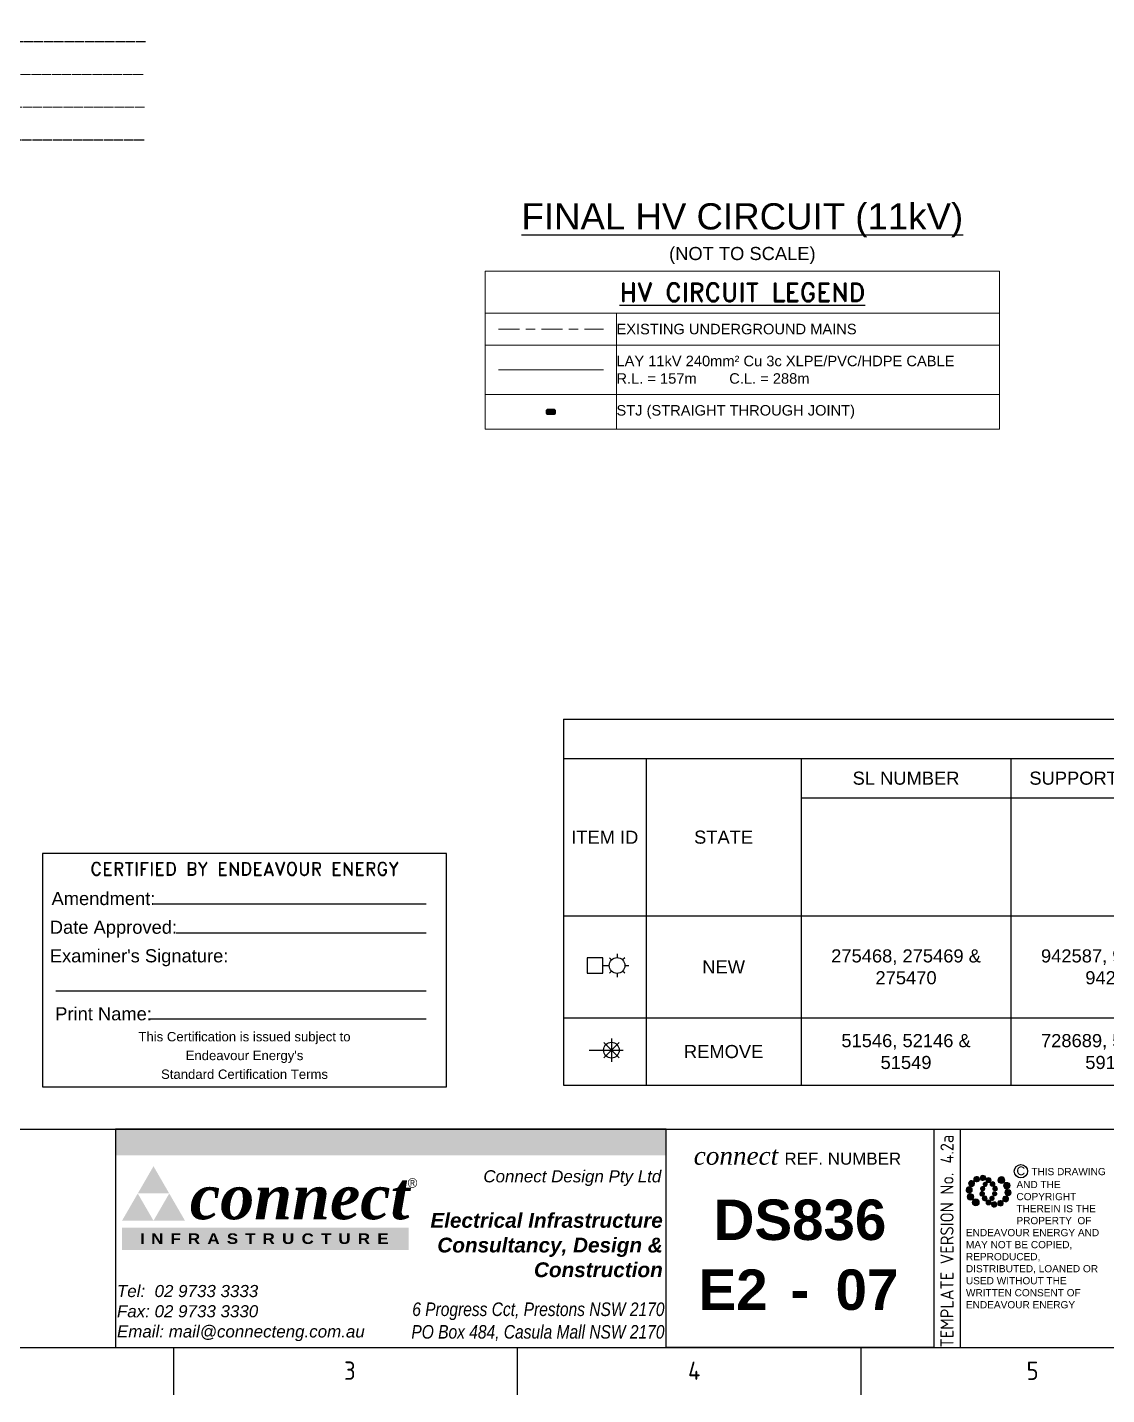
# Paper-space layout 'SHEET (2)' of a CAD drawing. Header units: metres, sheet in millimetres. Extents: x -21 to 813, y -3 to 583.
# Drawn here: x 106.2 to 311.9, y -3 to 257.8 of the extents above; entities that cross this region are included whole.
import ezdxf
from ezdxf import colors
from ezdxf.entities.mleader import LeaderData, LeaderLine
from ezdxf.enums import TextEntityAlignment as Align
from ezdxf.math import Vec2, Vec3

# ---------------------------------------------------------------- set-up
doc = ezdxf.new("R2010")
doc.units = ezdxf.units.M
doc.linetypes.add('Cable Exist UG', pattern=[8.2, 4, -1.2, 1.8, -1.2])
doc.layers.get('0').update_dxf_attribs({"color": 6})
for name, color, linetype in [('Equip_SP_SL_EXT', 7, 'Continuous'), ('Equip_SP_SL_NEW', 2, 'Continuous'), ('Notes', 7, 'Continuous'), ('SupportsUG_SP_EXT', 7, 'Continuous')]:
    doc.layers.add(name, color=color, linetype=linetype)
doc.styles.add('ABlkR8pt', font='', dxfattribs={"height": 2.0202})
doc.styles.add('ANI10pt', font='ARIALNI.TTF', dxfattribs={"height": 2.5863})
doc.styles.add('AR07pt', font='arial.ttf', dxfattribs={"height": 1.7978})
doc.styles.add('AR09pt', font='arial.ttf', dxfattribs={"height": 2.3115})
doc.styles.add('ARB30pt', font='arialbd.ttf', dxfattribs={"height": 7.705})
doc.styles.add('ARBI11pt', font='arialbi.ttf', dxfattribs={"height": 2.8252})
doc.styles.add('ARI09pt', font='ariali.ttf', dxfattribs={"height": 2.3115})
doc.styles.add('ARIAL', font='arial.ttf', dxfattribs={"height": 2})
doc.styles.add('Elec', font='romand__.ttf')
doc.styles.add('iecARIAL', font='arial.ttf', dxfattribs={"height": 2})
doc.styles.add('iecISOCP', font='isocp.shx')
doc.styles.add('POLE_LABEL', font='arial.ttf')
doc.styles.add('SL_LABEL', font='arial.ttf')
doc.styles.get("Standard").update_dxf_attribs({"font": 'arial.ttf'})
doc.styles.add('TNRBI36pt', font='timesbi.ttf', dxfattribs={"height": 8.601})
doc.styles.add('TNRI14pt', font='timesi.ttf', dxfattribs={"height": 3.4292})
doc.styles.get('ABlkR8pt').set_extended_font_data('Arial Black')
doc.linetypes.add('Cable 1', pattern='A,7,-3,["//",Standard,S=1.5,R=0,X=-2.1,Y=-0.7],-0.001', length=10.001)
doc.linetypes.add('Cable Rem', pattern='A,6.5,-0.001,["X",Standard,S=2.5,R=0,X=0,Y=-1.27],-0.001', length=6.502)

# ---------------------------------------------------------------- blocks, each defined once
blk = doc.blocks.new('EE_LOGO_SMALL')
at = {"layer": 'Notes'}
h = blk.add_hatch(color=256, dxfattribs=at)
edge = h.paths.add_edge_path()
edge.add_spline(control_points=[(-4.19, 5.89), (-4.56, 6.46), (-5.32, 6.62), (-5.88, 6.26), (-6.45, 5.89), (-6.61, 5.13), (-6.25, 4.56), (-5.88, 4), (-5.13, 3.83), (-4.56, 4.2), (-3.99, 4.56), (-3.82, 5.32), (-4.19, 5.89)], knot_values=[0, 0, 0, 0, 1, 1, 1, 2, 2, 2, 3, 3, 3, 4, 4, 4, 4], degree=3, periodic=0)
h = blk.add_hatch(color=256, dxfattribs=at)
edge = h.paths.add_edge_path()
edge.add_spline(control_points=[(-1.35, 5.88), (-1.41, 6.52), (-1.98, 6.98), (-2.62, 6.92), (-3.26, 6.85), (-3.72, 6.28), (-3.66, 5.65), (-3.6, 5.01), (-3.03, 4.54), (-2.39, 4.61), (-1.75, 4.67), (-1.28, 5.24), (-1.35, 5.88)], knot_values=[0, 0, 0, 0, 1, 1, 1, 2, 2, 2, 3, 3, 3, 4, 4, 4, 4], degree=3, periodic=0)
h = blk.add_hatch(color=256, dxfattribs=at)
edge = h.paths.add_edge_path()
edge.add_spline(control_points=[(1.01, 4.87), (1.01, 4.27), (0.53, 3.79), (-0.07, 3.79), (-0.67, 3.79), (-1.16, 4.27), (-1.16, 4.87), (-1.16, 5.47), (-0.67, 5.96), (-0.07, 5.96), (0.53, 5.96), (1.01, 5.47), (1.01, 4.87)], knot_values=[0, 0, 0, 0, 1, 1, 1, 2, 2, 2, 3, 3, 3, 4, 4, 4, 4], degree=3, periodic=0)
edge = h.paths.add_edge_path()
edge.add_spline(control_points=[(-1.36, 3.98), (-1.87, 4.09), (-2.38, 3.77), (-2.49, 3.26), (-2.6, 2.75), (-2.27, 2.24), (-1.76, 2.13), (-1.25, 2.02), (-0.75, 2.35), (-0.64, 2.86), (-0.53, 3.37), (-0.85, 3.87), (-1.36, 3.98)], knot_values=[0, 0, 0, 0, 1, 1, 1, 2, 2, 2, 3, 3, 3, 4, 4, 4, 4], degree=3, periodic=0)
h = blk.add_hatch(color=256, dxfattribs=at)
edge = h.paths.add_edge_path()
edge.add_spline(control_points=[(2.33, 2.37), (2.77, 2.76), (2.8, 3.42), (2.42, 3.85), (2.03, 4.29), (1.37, 4.32), (0.94, 3.94), (0.51, 3.55), (0.47, 2.89), (0.85, 2.46), (1.24, 2.03), (1.9, 1.99), (2.33, 2.37)], knot_values=[0, 0, 0, 0, 1, 1, 1, 2, 2, 2, 3, 3, 3, 4, 4, 4, 4], degree=3, periodic=0)
edge = h.paths.add_edge_path()
edge.add_spline(control_points=[(1.01, 4.87), (1.01, 4.27), (0.53, 3.79), (-0.07, 3.79), (-0.67, 3.79), (-1.16, 4.27), (-1.16, 4.87), (-1.16, 5.47), (-0.67, 5.96), (-0.07, 5.96), (0.53, 5.96), (1.01, 5.47), (1.01, 4.87)], knot_values=[0, 0, 0, 0, 1, 1, 1, 2, 2, 2, 3, 3, 3, 4, 4, 4, 4], degree=3, periodic=0)
h = blk.add_hatch(color=256, dxfattribs=at)
edge = h.paths.add_edge_path()
edge.add_spline(control_points=[(1.01, 4.87), (1.01, 4.27), (0.53, 3.79), (-0.07, 3.79), (-0.67, 3.79), (-1.16, 4.27), (-1.16, 4.87), (-1.16, 5.47), (-0.67, 5.96), (-0.07, 5.96), (0.53, 5.96), (1.01, 5.47), (1.01, 4.87)], knot_values=[0, 0, 0, 0, 1, 1, 1, 2, 2, 2, 3, 3, 3, 4, 4, 4, 4], degree=3, periodic=0)
edge = h.paths.add_edge_path(flags=16)
edge.add_spline(control_points=[(1.01, 4.87), (1.01, 4.27), (0.53, 3.79), (-0.07, 3.79), (-0.67, 3.79), (-1.16, 4.27), (-1.16, 4.87), (-1.16, 5.47), (-0.67, 5.96), (-0.07, 5.96), (0.53, 5.96), (1.01, 5.47), (1.01, 4.87)], knot_values=[0, 0, 0, 0, 1, 1, 1, 2, 2, 2, 3, 3, 3, 4, 4, 4, 4], degree=3, periodic=0)
h = blk.add_hatch(color=256, dxfattribs=at)
edge = h.paths.add_edge_path()
edge.add_spline(control_points=[(6.99, 4.87), (6.99, 4.04), (6.32, 3.36), (5.48, 3.36), (4.65, 3.36), (3.97, 4.04), (3.97, 4.87), (3.97, 5.71), (4.65, 6.38), (5.48, 6.38), (6.32, 6.38), (6.99, 5.71), (6.99, 4.87)], knot_values=[0, 0, 0, 0, 1, 1, 1, 2, 2, 2, 3, 3, 3, 4, 4, 4, 4], degree=3, periodic=0)
h = blk.add_hatch(color=256, dxfattribs=at)
edge = h.paths.add_edge_path()
edge.add_spline(control_points=[(-8.41, 1.95), (-9.16, 1.99), (-9.8, 1.42), (-9.84, 0.67), (-9.89, -0.07), (-9.31, -0.71), (-8.56, -0.75), (-7.82, -0.8), (-7.18, -0.23), (-7.14, 0.52), (-7.09, 1.27), (-7.66, 1.91), (-8.41, 1.95)], knot_values=[0, 0, 0, 0, 1, 1, 1, 2, 2, 2, 3, 3, 3, 4, 4, 4, 4], degree=3, periodic=0)
h = blk.add_hatch(color=256, dxfattribs=at)
edge = h.paths.add_edge_path()
edge.add_spline(control_points=[(-6.81, 4.47), (-7.42, 4.82), (-8.21, 4.62), (-8.57, 4), (-8.92, 3.39), (-8.72, 2.6), (-8.1, 2.25), (-7.49, 1.89), (-6.7, 2.09), (-6.34, 2.71), (-5.98, 3.32), (-6.19, 4.11), (-6.81, 4.47)], knot_values=[0, 0, 0, 0, 1, 1, 1, 2, 2, 2, 3, 3, 3, 4, 4, 4, 4], degree=3, periodic=0)
h = blk.add_hatch(color=256, dxfattribs=at)
edge = h.paths.add_edge_path()
edge.add_spline(control_points=[(-2.5, 2.07), (-3.02, 2.18), (-3.52, 1.86), (-3.63, 1.35), (-3.74, 0.84), (-3.41, 0.33), (-2.91, 0.22), (-2.39, 0.11), (-1.89, 0.43), (-1.78, 0.95), (-1.67, 1.46), (-1.99, 1.96), (-2.5, 2.07)], knot_values=[0, 0, 0, 0, 1, 1, 1, 2, 2, 2, 3, 3, 3, 4, 4, 4, 4], degree=3, periodic=0)
h = blk.add_hatch(color=256, dxfattribs=at)
edge = h.paths.add_edge_path()
edge.add_spline(control_points=[(2.98, 0.19), (3.52, 0.33), (3.83, 0.88), (3.69, 1.41), (3.55, 1.94), (3.01, 2.26), (2.48, 2.12), (1.95, 1.98), (1.63, 1.43), (1.77, 0.9), (1.91, 0.37), (2.45, 0.05), (2.98, 0.19)], knot_values=[0, 0, 0, 0, 1, 1, 1, 2, 2, 2, 3, 3, 3, 4, 4, 4, 4], degree=3, periodic=0)
h = blk.add_hatch(color=256, dxfattribs=at)
edge = h.paths.add_edge_path()
edge.add_spline(control_points=[(8.37, 1.14), (9.1, 1.46), (9.42, 2.3), (9.11, 3.02), (8.79, 3.74), (7.95, 4.07), (7.23, 3.75), (6.51, 3.43), (6.18, 2.59), (6.49, 1.87), (6.81, 1.15), (7.65, 0.82), (8.37, 1.14)], knot_values=[0, 0, 0, 0, 1, 1, 1, 2, 2, 2, 3, 3, 3, 4, 4, 4, 4], degree=3, periodic=0)
h = blk.add_hatch(color=256, dxfattribs=at)
edge = h.paths.add_edge_path()
edge.add_spline(control_points=[(8.27, -1.91), (9.01, -1.95), (9.65, -1.38), (9.69, -0.63), (9.74, 0.12), (9.17, 0.75), (8.42, 0.8), (7.67, 0.84), (7.03, 0.27), (6.99, -0.48), (6.95, -1.22), (7.52, -1.87), (8.27, -1.91)], knot_values=[0, 0, 0, 0, 1, 1, 1, 2, 2, 2, 3, 3, 3, 4, 4, 4, 4], degree=3, periodic=0)
h = blk.add_hatch(color=256, dxfattribs=at)
edge = h.paths.add_edge_path()
edge.add_spline(control_points=[(-8.52, -1.1), (-9.24, -1.42), (-9.57, -2.26), (-9.25, -2.98), (-8.94, -3.7), (-8.09, -4.03), (-7.37, -3.71), (-6.65, -3.39), (-6.33, -2.55), (-6.64, -1.83), (-6.96, -1.11), (-7.8, -0.78), (-8.52, -1.1)], knot_values=[0, 0, 0, 0, 1, 1, 1, 2, 2, 2, 3, 3, 3, 4, 4, 4, 4], degree=3, periodic=0)
h = blk.add_hatch(color=256, dxfattribs=at)
edge = h.paths.add_edge_path()
edge.add_spline(control_points=[(-7.14, -4.83), (-7.14, -4), (-6.46, -3.32), (-5.63, -3.32), (-4.8, -3.32), (-4.12, -4), (-4.12, -4.83), (-4.12, -5.67), (-4.8, -6.34), (-5.63, -6.34), (-6.46, -6.34), (-7.14, -5.67), (-7.14, -4.83)], knot_values=[0, 0, 0, 0, 1, 1, 1, 2, 2, 2, 3, 3, 3, 4, 4, 4, 4], degree=3, periodic=0)
h = blk.add_hatch(color=256, dxfattribs=at)
edge = h.paths.add_edge_path()
edge.add_spline(control_points=[(-3.13, -0.15), (-3.66, -0.29), (-3.98, -0.84), (-3.84, -1.37), (-3.7, -1.9), (-3.15, -2.22), (-2.62, -2.08), (-2.09, -1.94), (-1.78, -1.39), (-1.91, -0.86), (-2.06, -0.33), (-2.6, -0.01), (-3.13, -0.15)], knot_values=[0, 0, 0, 0, 1, 1, 1, 2, 2, 2, 3, 3, 3, 4, 4, 4, 4], degree=3, periodic=0)
h = blk.add_hatch(color=256, dxfattribs=at)
edge = h.paths.add_edge_path()
edge.add_spline(control_points=[(-2.48, -2.33), (-2.91, -2.72), (-2.95, -3.38), (-2.56, -3.81), (-2.18, -4.24), (-1.52, -4.28), (-1.08, -3.9), (-0.65, -3.51), (-0.62, -2.85), (-1, -2.42), (-1.39, -1.98), (-2.05, -1.95), (-2.48, -2.33)], knot_values=[0, 0, 0, 0, 1, 1, 1, 2, 2, 2, 3, 3, 3, 4, 4, 4, 4], degree=3, periodic=0)
h = blk.add_hatch(color=256, dxfattribs=at)
edge = h.paths.add_edge_path()
edge.add_spline(control_points=[(-1.16, -4.83), (-1.16, -4.23), (-0.67, -3.74), (-0.07, -3.74), (0.53, -3.74), (1.01, -4.23), (1.01, -4.83), (1.01, -5.43), (0.53, -5.92), (-0.07, -5.92), (-0.67, -5.92), (-1.16, -5.43), (-1.16, -4.83)], knot_values=[0, 0, 0, 0, 1, 1, 1, 2, 2, 2, 3, 3, 3, 4, 4, 4, 4], degree=3, periodic=0)
h = blk.add_hatch(color=256, dxfattribs=at)
edge = h.paths.add_edge_path()
edge.add_spline(control_points=[(1.22, -3.94), (1.73, -4.05), (2.23, -3.73), (2.34, -3.22), (2.45, -2.71), (2.13, -2.2), (1.62, -2.09), (1.11, -1.98), (0.6, -2.3), (0.49, -2.81), (0.38, -3.32), (0.71, -3.83), (1.22, -3.94)], knot_values=[0, 0, 0, 0, 1, 1, 1, 2, 2, 2, 3, 3, 3, 4, 4, 4, 4], degree=3, periodic=0)
h = blk.add_hatch(color=256, dxfattribs=at)
edge = h.paths.add_edge_path()
edge.add_spline(control_points=[(1.2, -5.84), (1.27, -6.47), (1.84, -6.94), (2.47, -6.87), (3.11, -6.81), (3.58, -6.24), (3.51, -5.6), (3.45, -4.96), (2.88, -4.5), (2.24, -4.56), (1.6, -4.63), (1.13, -5.2), (1.2, -5.84)], knot_values=[0, 0, 0, 0, 1, 1, 1, 2, 2, 2, 3, 3, 3, 4, 4, 4, 4], degree=3, periodic=0)
h = blk.add_hatch(color=256, dxfattribs=at)
edge = h.paths.add_edge_path()
edge.add_spline(control_points=[(2.36, -2.03), (2.87, -2.14), (3.37, -1.81), (3.48, -1.3), (3.59, -0.79), (3.27, -0.29), (2.76, -0.18), (2.25, -0.07), (1.74, -0.39), (1.63, -0.9), (1.52, -1.41), (1.85, -1.92), (2.36, -2.03)], knot_values=[0, 0, 0, 0, 1, 1, 1, 2, 2, 2, 3, 3, 3, 4, 4, 4, 4], degree=3, periodic=0)
h = blk.add_hatch(color=256, dxfattribs=at)
edge = h.paths.add_edge_path()
edge.add_spline(control_points=[(4.05, -5.84), (4.41, -6.41), (5.17, -6.58), (5.73, -6.21), (6.3, -5.85), (6.46, -5.09), (6.1, -4.52), (5.73, -3.95), (4.98, -3.79), (4.41, -4.16), (3.84, -4.52), (3.68, -5.28), (4.05, -5.84)], knot_values=[0, 0, 0, 0, 1, 1, 1, 2, 2, 2, 3, 3, 3, 4, 4, 4, 4], degree=3, periodic=0)
h = blk.add_hatch(color=256, dxfattribs=at)
edge = h.paths.add_edge_path()
edge.add_spline(control_points=[(6.66, -4.43), (7.27, -4.78), (8.06, -4.58), (8.42, -3.96), (8.78, -3.35), (8.57, -2.56), (7.96, -2.2), (7.34, -1.84), (6.55, -2.05), (6.2, -2.66), (5.84, -3.28), (6.04, -4.07), (6.66, -4.43)], knot_values=[0, 0, 0, 0, 1, 1, 1, 2, 2, 2, 3, 3, 3, 4, 4, 4, 4], degree=3, periodic=0)
at = {"layer": 'Notes', "lineweight": 0}
for points in [[(1.85, 2.13), (1.85, 2.13)], [(-1.99, -2.08), (-1.99, -2.08)]]:
    blk.add_lwpolyline(points, dxfattribs=at)
for points in [[(-4.19, 5.89), (-4.56, 6.46), (-5.32, 6.62), (-5.88, 6.26), (-6.45, 5.89), (-6.61, 5.13), (-6.25, 4.56), (-5.88, 4), (-5.13, 3.83), (-4.56, 4.2), (-3.99, 4.56), (-3.82, 5.32), (-4.19, 5.89)], [(-1.35, 5.88), (-1.41, 6.52), (-1.98, 6.98), (-2.62, 6.92), (-3.26, 6.85), (-3.72, 6.28), (-3.66, 5.65), (-3.6, 5.01), (-3.03, 4.54), (-2.39, 4.61), (-1.75, 4.67), (-1.28, 5.24), (-1.35, 5.88)], [(1.01, 4.87), (1.01, 4.27), (0.53, 3.79), (-0.07, 3.79), (-0.67, 3.79), (-1.16, 4.27), (-1.16, 4.87), (-1.16, 5.47), (-0.67, 5.96), (-0.07, 5.96), (0.53, 5.96), (1.01, 5.47), (1.01, 4.87)], [(1.01, 4.87), (1.01, 4.27), (0.53, 3.79), (-0.07, 3.79), (-0.67, 3.79), (-1.16, 4.27), (-1.16, 4.87), (-1.16, 5.47), (-0.67, 5.96), (-0.07, 5.96), (0.53, 5.96), (1.01, 5.47), (1.01, 4.87)], [(6.99, 4.87), (6.99, 4.04), (6.32, 3.36), (5.48, 3.36), (4.65, 3.36), (3.97, 4.04), (3.97, 4.87), (3.97, 5.71), (4.65, 6.38), (5.48, 6.38), (6.32, 6.38), (6.99, 5.71), (6.99, 4.87)], [(-8.41, 1.95), (-9.16, 1.99), (-9.8, 1.42), (-9.84, 0.67), (-9.89, -0.07), (-9.31, -0.71), (-8.56, -0.75), (-7.82, -0.8), (-7.18, -0.23), (-7.14, 0.52), (-7.09, 1.27), (-7.66, 1.91), (-8.41, 1.95)], [(-6.81, 4.47), (-7.42, 4.82), (-8.21, 4.62), (-8.57, 4), (-8.92, 3.39), (-8.72, 2.6), (-8.1, 2.25), (-7.49, 1.89), (-6.7, 2.09), (-6.34, 2.71), (-5.98, 3.32), (-6.19, 4.11), (-6.81, 4.47)], [(-2.5, 2.07), (-3.02, 2.18), (-3.52, 1.86), (-3.63, 1.35), (-3.74, 0.84), (-3.41, 0.33), (-2.91, 0.22), (-2.39, 0.11), (-1.89, 0.43), (-1.78, 0.95), (-1.67, 1.46), (-1.99, 1.96), (-2.5, 2.07)], [(-1.36, 3.98), (-1.87, 4.09), (-2.38, 3.77), (-2.49, 3.26), (-2.6, 2.75), (-2.27, 2.24), (-1.76, 2.13), (-1.25, 2.02), (-0.75, 2.35), (-0.64, 2.86), (-0.53, 3.37), (-0.85, 3.87), (-1.36, 3.98)], [(2.33, 2.37), (2.77, 2.76), (2.8, 3.42), (2.42, 3.85), (2.03, 4.29), (1.37, 4.32), (0.94, 3.94), (0.51, 3.55), (0.47, 2.89), (0.85, 2.46), (1.24, 2.03), (1.9, 1.99), (2.33, 2.37)], [(2.98, 0.19), (3.52, 0.33), (3.83, 0.88), (3.69, 1.41), (3.55, 1.94), (3.01, 2.26), (2.48, 2.12), (1.95, 1.98), (1.63, 1.43), (1.77, 0.9), (1.91, 0.37), (2.45, 0.05), (2.98, 0.19)], [(8.37, 1.14), (9.1, 1.46), (9.42, 2.3), (9.11, 3.02), (8.79, 3.74), (7.95, 4.07), (7.23, 3.75), (6.51, 3.43), (6.18, 2.59), (6.49, 1.87), (6.81, 1.15), (7.65, 0.82), (8.37, 1.14)], [(8.27, -1.91), (9.01, -1.95), (9.65, -1.38), (9.69, -0.63), (9.74, 0.12), (9.17, 0.75), (8.42, 0.8), (7.67, 0.84), (7.03, 0.27), (6.99, -0.48), (6.95, -1.22), (7.52, -1.87), (8.27, -1.91)], [(-8.52, -1.1), (-9.24, -1.42), (-9.57, -2.26), (-9.25, -2.98), (-8.94, -3.7), (-8.09, -4.03), (-7.37, -3.71), (-6.65, -3.39), (-6.33, -2.55), (-6.64, -1.83), (-6.96, -1.11), (-7.8, -0.78), (-8.52, -1.1)], [(-7.14, -4.83), (-7.14, -4), (-6.46, -3.32), (-5.63, -3.32), (-4.8, -3.32), (-4.12, -4), (-4.12, -4.83), (-4.12, -5.67), (-4.8, -6.34), (-5.63, -6.34), (-6.46, -6.34), (-7.14, -5.67), (-7.14, -4.83)], [(-3.13, -0.15), (-3.66, -0.29), (-3.98, -0.84), (-3.84, -1.37), (-3.7, -1.9), (-3.15, -2.22), (-2.62, -2.08), (-2.09, -1.94), (-1.78, -1.39), (-1.91, -0.86), (-2.06, -0.33), (-2.6, -0.01), (-3.13, -0.15)], [(-2.48, -2.33), (-2.91, -2.72), (-2.95, -3.38), (-2.56, -3.81), (-2.18, -4.24), (-1.52, -4.28), (-1.08, -3.9), (-0.65, -3.51), (-0.62, -2.85), (-1, -2.42), (-1.39, -1.98), (-2.05, -1.95), (-2.48, -2.33)], [(-1.16, -4.83), (-1.16, -4.23), (-0.67, -3.74), (-0.07, -3.74), (0.53, -3.74), (1.01, -4.23), (1.01, -4.83), (1.01, -5.43), (0.53, -5.92), (-0.07, -5.92), (-0.67, -5.92), (-1.16, -5.43), (-1.16, -4.83)], [(1.22, -3.94), (1.73, -4.05), (2.23, -3.73), (2.34, -3.22), (2.45, -2.71), (2.13, -2.2), (1.62, -2.09), (1.11, -1.98), (0.6, -2.3), (0.49, -2.81), (0.38, -3.32), (0.71, -3.83), (1.22, -3.94)], [(1.2, -5.84), (1.27, -6.47), (1.84, -6.94), (2.47, -6.87), (3.11, -6.81), (3.58, -6.24), (3.51, -5.6), (3.45, -4.96), (2.88, -4.5), (2.24, -4.56), (1.6, -4.63), (1.13, -5.2), (1.2, -5.84)], [(2.36, -2.03), (2.87, -2.14), (3.37, -1.81), (3.48, -1.3), (3.59, -0.79), (3.27, -0.29), (2.76, -0.18), (2.25, -0.07), (1.74, -0.39), (1.63, -0.9), (1.52, -1.41), (1.85, -1.92), (2.36, -2.03)], [(4.05, -5.84), (4.41, -6.41), (5.17, -6.58), (5.73, -6.21), (6.3, -5.85), (6.46, -5.09), (6.1, -4.52), (5.73, -3.95), (4.98, -3.79), (4.41, -4.16), (3.84, -4.52), (3.68, -5.28), (4.05, -5.84)], [(6.66, -4.43), (7.27, -4.78), (8.06, -4.58), (8.42, -3.96), (8.78, -3.35), (8.57, -2.56), (7.96, -2.2), (7.34, -1.84), (6.55, -2.05), (6.2, -2.66), (5.84, -3.28), (6.04, -4.07), (6.66, -4.43)]]:
    blk.add_open_spline(points, degree=3, knots=[0, 0, 0, 0, 1, 1, 1, 2, 2, 2, 3, 3, 3, 4, 4, 4, 4], dxfattribs=at)
blk = doc.blocks.new('EE_COPYRIGHT_A1')
at = {"layer": 'Notes'}
blk.add_circle((9.53, -0.82), 1.15, dxfattribs=at)
at = {"xscale": 0.4, "yscale": 0.4, "zscale": 0.4}
blk.add_blockref('EE_LOGO_SMALL', (3.96, -4.29), dxfattribs=at)
at = {"layer": 'Notes', "insert": (0, 0), "char_height": 1.25, "width": 24.1208, "attachment_point": 1, "style": 'ARIAL'}
blk.add_mtext('\\pt8.75;               ^I{\\H1.2x;C } THIS DRAWING\\P\\pi-8.75,l8.75,t8.75,20;       ^IAND THE ^I\\P\\pi0,t8.75;COPYRIGHT\\P\\pi-8.75,t1.25,8.75;^I^ITHEREIN IS THE PROPERTY  OF \\P\\pi0,l0,t1.25;ENDEAVOUR ENERGY AND MAY NOT BE COPIED, REPRODUCED, DISTRIBUTED, LOANED OR USED WITHOUT THE WRITTEN CONSENT OF ENDEAVOUR ENERGY', dxfattribs=at)
blk = doc.blocks.new('A1_FRAME_TITLE')
at = {"layer": 'Notes', "color": 7, "linetype": 'Continuous'}
for p, q in [((299.54, 47.62), (299.54, 5.97)), ((304.54, 47.62), (304.54, 5.97)), ((154.65, -3.03), (154.65, 5.97)), ((220.16, -3.03), (220.16, 5.97)), ((285.67, -3.03), (285.67, 5.97))]:
    blk.add_line(p, q, dxfattribs=at)
at = {"layer": 'Notes', "color": 7, "linetype": 'Continuous', "flags": 128}
for points in [[(123.8, 47.62), (824.37, 47.62)], [(123.8, 5.97), (824.37, 5.97)]]:
    blk.add_lwpolyline(points, dxfattribs=at)
at = {"layer": 'Notes', "color": 7, "xscale": 1.1, "yscale": 1.1, "zscale": 1.1}
blk.add_blockref('EE_COPYRIGHT_A1', (305.65, 40.49), dxfattribs=at)
at = {"color": 7}
blk.add_attdef('DRAFT_NUM', (29.9, 23.29), '', height=2.5, rotation=90, dxfattribs=at)
at = {"layer": 'Notes', "color": 7, "style": 'iecISOCP'}
blk.add_text('TEMPLATE VERSION No.', height=2.5, rotation=90, dxfattribs=at).set_placement((302.04, 5.97), align=Align.MIDDLE_LEFT)
for s, p in [('3', (187.09, -0.2)), ('4', (252.67, -0.22)), ('5', (317.21, -0.22))]:
    blk.add_text(s, height=3.5, dxfattribs=at).set_placement(p)
at = {"layer": 'Notes', "color": 7, "style": 'iecISOCP', "flags": 8}
blk.add_attdef('VERSION_NO', text='', height=2.5, rotation=90, dxfattribs=at).set_placement((302.04, 43.81), align=Align.MIDDLE_CENTER)
at = {"layer": 'Notes', "color": 7, "style": 'iecISOCP'}
for tag, p in [('CAP_NO', (513.19, 43.46)), ('IE_NUM', (513.05, 37.81)), ('REF_No_1', (335.24, 32.31)), ('REF_1', (362.52, 32.31)), ('GEN_WO', (441.71, 31.76)), ('HV_SWITCH', (513.46, 32.16)), ('REF_No_2', (335.24, 26.31)), ('REF_2', (362.52, 26.31)), ('OH_WO', (441.71, 25.81)), ('UBD_REF', (513.05, 25.83)), ('REF_No_3', (335.24, 20.31)), ('REF_3', (362.52, 20.31)), ('UG_WO', (441.71, 20.05)), ('GIS_MAP_No', (513.05, 20.04)), ('REF_No_4', (335.24, 14.31)), ('REF_4', (362.52, 14.31)), ('SUB_WO', (441.71, 13.81)), ('HV_OP_DIAG', (513.33, 14.2)), ('LGA', (512.95, 7.78)), ('ExportID', (9.08, 2.39))]:
    blk.add_attdef(tag, p, '', height=2.5, dxfattribs=at)
for tag, height, p in [('T1', 3.5, (684.37, 39.47)), ('T2', 3.5, (684.37, 34.35)), ('scale', 2.5, (567.76, 33.27)), ('T3', 3.5, (684.37, 28.92)), ('DRAWN', 2.5, (567.76, 24.93)), ('T4', 3.5, (684.37, 23.66)), ('T5', 3.5, (684.37, 18.23)), ('REV', 5, (820.05, 17.1)), ('DATE', 2.5, (567.76, 16.88)), ('T6', 3.5, (684.37, 12.97)), ('CHD', 2.5, (567.76, 8.37)), ('DESIGN', 2.5, (605.62, 9.15))]:
    blk.add_attdef(tag, text='', height=height, dxfattribs=at).set_placement(p, align=Align.CENTER)
blk.add_attdef('NUM', text='', height=7, dxfattribs=at).set_placement((792.37, 20.12), align=Align.MIDDLE_CENTER)
for tag, p in [('NS', (790.71, 8.12)), ('SHTS', (805.41, 8.12))]:
    blk.add_attdef(tag, text='', height=2.5, dxfattribs=at).set_placement(p, align=Align.MIDDLE)
at = {"layer": 'Notes', "color": 7, "style": 'iecISOCP', "flags": 1}
for tag, p in [('ProjectType', (14.17, -26.8)), ('ProjectNumber', (23.56, -26.82)), ('DrawingNumber', (35.51, -26.8)), ('ProjectDescription', (47.56, -26.83)), ('ExportDate', (60.28, -26.79)), ('ExportUserName', (69.15, -26.8)), ('DesignerCompanyName', (81.48, -26.79)), ('ExportAreaOfInterest', (97.1, -26.81)), ('GIS_SUCCESS', (112, -26.78)), ('CAD_SUCCESS', (121.79, -26.78)), ('DEPOTCODE', (132.11, -26.88)), ('ExportCategories', (140.08, -26.8)), ('Comments', (154.38, -26.88))]:
    blk.add_attdef(tag, p, '', height=1, dxfattribs=at)
blk = doc.blocks.new('Logo_Connect_EE')
at = {"true_color": 0x800000}
for points in [[(-51.05, -5), (-51.05, 0), (-156.05, 0), (-156.05, -5)], [(-100.16, -23.03), (-100.16, -18.76), (-154.78, -18.76), (-154.78, -23.03)]]:
    blk.add_hatch(color=16, dxfattribs=at).paths.add_polyline_path(points)
h = blk.add_hatch(color=16, dxfattribs=at)
h.paths.add_polyline_path([(-148.78, -17.46), (-151.78, -12.27), (-154.78, -17.46)])
h.paths.add_polyline_path([(-145.78, -12.27), (-148.78, -7.07), (-151.78, -12.27)])
h.paths.add_polyline_path([(-145.78, -12.27), (-148.78, -17.46), (-142.78, -17.46)])
for points in [[(-156.05, -41.65), (-51.05, -41.65), (-51.05, 0), (-156.05, 0)], [(-51.05, 0), (0, 0), (0, -41.65), (-51.05, -41.65)]]:
    blk.add_lwpolyline(points, close=True)
for s, insert, char_height, width, attachment_point, style in [('{\\C14;\\c128;connect}', (-29.68, -5.1), 3.4292, 16.0383, 6, 'TNRI14pt'), ('{\\C7;REF. NUMBER}', (-28.49, -5.64), 2.3115, 24.0362, 4, 'AR09pt'), ('Connect Design Pty Ltd', (-51.97, -9.34), 2.3115, 39.4211, 6, 'ARI09pt'), ('{\\C16;\\c128;connect}', (-141.84, -12.95), 8.601, 39.6365, 4, 'TNRBI36pt'), ('{\\C16;\\c128;®}', (-99.4, -10.27), 1.7978, 3.2698, 5, 'AR07pt'), ('Electrical Infrastructure Consultancy, Design & Construction', (-51.69, -22.13), 2.8252, 44.7278, 6, 'ARBI11pt'), ('{\\T1.15;\\C7;\\c16777215;I N F R A S T R U C T U R E}', (-127.47, -20.9), 2.0202, 49.5146, 5, 'ABlkR8pt'), ('Tel:  02 9733 3333\\PFax: 02 9733 3330\\PEmail: mail@connecteng.com.au', (-155.75, -40.44), 2.3115, 47.3811, 7, 'ARI09pt'), ('-', (-25.53, -30.62), 7.71, 3.5845, 5, 'ARB30pt'), ('6 Progress Cct, Prestons NSW 2170\\PPO Box 484, Casula Mall NSW 2170', (-51.37, -40.44), 2.5863, 57.1395, 9, 'ANI10pt')]:
    blk.add_mtext(s, dxfattribs=dict(insert=insert, char_height=char_height, width=width, attachment_point=attachment_point, style=style))
at = {"style": 'ARB30pt'}
for tag, p in [('CONNECT_REF', (-25.53, -17.29)), ('CONNECT_SHEETREF', (-38.29, -30.62)), ('CONNECT_REV_NUM', (-12.76, -30.62))]:
    blk.add_attdef(tag, text='', height=7.71, dxfattribs=at).set_placement(p, align=Align.MIDDLE_CENTER)
blk = doc.blocks.new('NOTE_CERTIFIED-BY-IE')
at = {"color": 7, "linetype": 'Continuous', "lineweight": -3}
for p, q in [((21.25, 34.9), (73.15, 34.9)), ((25.46, 29.41), (73.15, 29.41)), ((2.51, 18.32), (73.15, 18.32)), ((20.45, 12.96), (73.15, 12.96))]:
    blk.add_line(p, q, dxfattribs=at)
blk.add_lwpolyline([(0, 0), (76.98, 0), (76.98, 44.52), (0, 44.52)], close=True)
at = {"color": 7, "lineweight": -3, "style": 'Elec'}
blk.add_text('CERTIFIED BY ENDEAVOUR ENERGY', height=2.52, dxfattribs=at).set_placement((38.51, 41.58), align=Align.MIDDLE_CENTER)
at = {"color": 7, "lineweight": -3}
for s, p in [('Amendment:', (1.7, 35.94)), ('Date Approved:', (1.37, 30.47)), ("Examiner's Signature:", (1.37, 25.01))]:
    blk.add_text(s, height=2.5, dxfattribs=at).set_placement(p, align=Align.MIDDLE_LEFT)
blk.add_text('Print Name:', height=2.5, dxfattribs=at).set_placement((2.4, 11.95), align=Align.BOTTOM_LEFT)
at = {"color": 7, "lineweight": -3, "insert": (38.49, 5.99), "char_height": 1.79, "attachment_point": 5, "line_spacing_factor": 1.2}
blk.add_mtext("This Certification is issued subject to \\PEndeavour Energy's \\PStandard Certification Terms", dxfattribs=at)
blk = doc.blocks.new('HV_STJ_NEW')
blk.add_hatch(color=256).paths.add_polyline_path([(-0.91, 0.13), (-0.91, -0.13, 0.414214), (-0.59, -0.45), (0.59, -0.45, 0.414214), (0.91, -0.13), (0.91, 0.13, 0.414214), (0.59, 0.45), (-0.59, 0.45, 0.414214)])
blk.add_lwpolyline([(-0.91, 0.13), (-0.91, -0.13, 0.414214), (-0.59, -0.45), (0.59, -0.45, 0.414214), (0.91, -0.13), (0.91, 0.13, 0.414214), (0.59, 0.45), (-0.59, 0.45, 0.414214)], format="xyb", close=True)
for tag, flags, p in [('ORIENTATION', 9, (1.5, 0)), ('OWNED_BY', 9, (1.5, -0.8)), ('OPERATED_BY', 9, (1.5, -1)), ('TYPE', 9, (1.5, -1.4)), ('OPERATING_VOLTAGE', 9, (1.5, -1.6)), ('CONSTRUCTED_VOLTAGE', 9, (1.5, -1.8)), ('Z', 1, (1.5, -2.2)), ('USAGE', 9, (1.5, -0.2)), ('LEGEND', 9, (1.5, -0.4)), ('NOTES', 9, (1.5, -0.6)), ('MAINTAINED_BY', 9, (1.5, -1.2)), ('NUMBER_OF_PHASES', 9, (1.5, -2))]:
    blk.add_attdef(tag, text='', height=0.2, dxfattribs=dict(flags=flags)).set_placement(p, align=Align.MIDDLE_LEFT)
blk = doc.blocks.new('*T230')
at = {"layer": 'Defpoints', "color": 8, "linetype": 'ByBlock', "lineweight": 0, "transparency": 16777216}
for p, q in [((0, 0), (98, 0)), ((0, 0), (0, -30.13)), ((98, 0), (98, -30.13)), ((0, -8), (98, -8)), ((25, -8), (25, -30.13)), ((0, -14.07), (98, -14.07)), ((0, -23.51), (98, -23.51)), ((0, -30.13), (98, -30.13))]:
    blk.add_line(p, q, dxfattribs=at)
at = {"layer": 'Notes', "color": 0, "transparency": 16777216}
blk.add_blockref('HV_STJ_NEW', (12.5, -26.82, 0), dxfattribs=at)
at = {"layer": 'Notes', "color": 0, "transparency": 16777216, "insert": (49, -4), "char_height": 3.5, "width": 98, "attachment_point": 5, "style": 'Elec'}
blk.add_mtext('{\\LHV CIRCUIT LEGEND}', dxfattribs=at)
at = {"layer": 'Notes', "color": 0, "transparency": 16777216, "char_height": 2, "width": 73, "attachment_point": 4}
for s, insert in [('EXISTING UNDERGROUND MAINS', (25, -11.03)), ('LAY 11kV 240mm² Cu 3c XLPE/PVC/HDPE CABLE\\PR.L. = 157m        C.L. = 288m', (25, -18.79)), ('STJ (STRAIGHT THROUGH JOINT)', (25, -26.82))]:
    blk.add_mtext(s, dxfattribs=dict(at, insert=insert))
blk = doc.blocks.new('*T246')
at = {"layer": 'Notes', "color": 0, "linetype": 'ByBlock', "lineweight": -2, "transparency": 16777216}
for p, q in [((0, 0), (586.73, 0)), ((0, 0), (0, -69.82)), ((586.73, 0), (586.73, -69.82)), ((0, -7.5), (586.73, -7.5)), ((15.78, -7.5), (15.78, -69.82)), ((45.33, -7.5), (45.33, -69.82)), ((85.33, -7.5), (85.33, -69.82)), ((125.33, -7.5), (125.33, -69.82)), ((230.7, -7.5), (230.7, -69.82)), ((369.73, -7.5), (369.73, -69.82)), ((475.89, -7.5), (475.89, -69.82)), ((500.97, -7.5), (500.97, -69.82)), ((520.64, -7.5), (520.64, -69.82)), ((546.73, -7.5), (546.73, -69.82)), ((45.33, -15), (475.89, -15)), ((165.33, -15), (165.33, -69.82)), ((197.87, -15), (197.87, -69.82)), ((210.94, -15), (210.94, -69.82)), ((270.7, -15), (270.7, -69.82)), ((290, -15), (290, -69.82)), ((340, -15), (340, -69.82)), ((350.91, -15), (350.91, -69.82)), ((409.73, -15), (409.73, -69.82)), ((439.73, -15), (439.73, -69.82)), ((464.8, -15), (464.8, -69.82)), ((0, -37.5), (586.73, -37.5)), ((0, -56.98), (586.73, -56.98)), ((0, -69.82), (586.73, -69.82))]:
    blk.add_line(p, q, dxfattribs=at)
at = {"layer": 'Notes', "color": 0, "transparency": 16777216, "char_height": 2.5, "attachment_point": 5}
for s, insert, width in [('LIGHTING EQUIPMENT & BILLING SCHEDULE', (293.36, -3.75), 583.7265), ('SL NUMBER', (65.33, -11.25), 37), ('SUPPORT NUMBER', (105.33, -11.25), 37), ('LUMINAIRE', (178.01, -11.25), 102.3678), ('COLUMN/POLE', (300.21, -11.25), 136.0336), ('BRACKET/OUTREACH', (422.81, -11.25), 103.1613), ('ITEM ID', (7.89, -22.5), 12.7801), ('STATE', (30.55, -22.5), 26.5478), ('RATE CODE', (220.82, -26.25), 16.7587), ('FOOTING\\P (RAG BOLT/FOUNDATION)', (315, -26.25), 47), ('RATE CODE', (360.32, -26.25), 15.8195), ('COLOR', (488.43, -22.5), 22.0785), ('UPCAST', (510.8, -22.5), 16.6691), ('CATEGORY', (533.68, -22.5), 23.0883), ('CHARGE TO', (566.73, -22.5), 37), ('DESCRIPTION', (145.33, -26.25), 37), ('PART NO', (181.6, -26.25), 29.5439), ('QTY', (204.4, -26.25), 10.0653), ('DESCRIPTION', (250.7, -26.25), 37), ('PART NO', (280.35, -26.25), 16.3087), ('QTY', (345.46, -26.25), 7.9055), ('DESCRIPTION', (389.73, -26.25), 37), ('PART NO', (424.73, -26.25), 27), ('RATE CODE', (452.26, -26.25), 22.0708), ('QTY', (470.35, -26.25), 8.0905), ('275468, 275469 & 275470', (65.33, -47.24), 37), ('942587, 942588 & 942590', (105.33, -47.24), 37), ('SLIMLINE 10.0m COLUMN', (250.7, -47.24), 37), ('IE-SL 10.0m', (280.35, -47.24), 16.3087), ('4.5m CURVED OUTREACH MAJOR ROAD', (389.73, -47.24), 37), ('CUMBERLAND COUNCIL ', (566.73, -47.24), 37), ('NEW', (30.55, -47.24), 26.5478), ('ROADSTER 250W HPS', (145.33, -47.24), 37), ('PR43G35', (181.6, -47.24), 29.5439), ('3', (204.4, -47.24), 10.0653), ('861', (220.82, -47.24), 16.7587), ('TYPE 3 / TYPE 3', (315, -47.24), 47), ('3', (345.46, -47.24), 7.9055), ('996', (360.32, -47.24), 15.8195), ('IE4.5CPS/32', (424.73, -47.24), 27), ('991', (452.26, -47.24), 22.0708), ('3', (470.35, -47.24), 8.0905), ('GALVANISED', (488.43, -47.24), 22.0785), ('5%%D', (510.8, -47.24), 16.6691), ('V5', (533.68, -47.24), 23.0883), ('REMOVE', (30.55, -63.4), 26.5478), ('51546, 52146 & \\P51549', (65.33, -63.4), 37), ('728689, 591607 & 591608', (105.33, -63.4), 37), ('250W SHP', (145.33, -63.4), 37), ('N/A', (181.6, -63.4), 29.5439), ('3', (204.4, -63.4), 10.0653), ('38', (220.82, -63.4), 16.7587), ('N/A', (250.7, -63.4), 37), ('N/A', (280.35, -63.4), 16.3087), ('N/A', (315, -63.4), 47), ('N/A', (345.46, -63.4), 7.9055), ('N/A', (360.32, -63.4), 15.8195), ('MAJOR BRACKET', (389.73, -63.4), 37), ('N/A', (424.73, -63.4), 27), ('225', (452.26, -63.4), 22.0708), ('3', (470.35, -63.4), 8.0905), ('N/A', (488.43, -63.4), 22.0785), ('N/A', (510.8, -63.4), 16.6691), ('N/A', (533.68, -63.4), 23.0883), ('CUMBERLAND COUNCIL ', (566.73, -63.4), 37)]:
    blk.add_mtext(s, dxfattribs=dict(at, insert=insert, width=width))
blk = doc.blocks.new('SL_LANTERN_NEW')
blk.add_line((0, 0), (0, 0))
for tag, p, flags in [('Z', (0, 0), 1), ('OPERATED_BY', (0, -9.61), 9)]:
    blk.add_attdef(tag, p, '', height=0.2, dxfattribs=dict(flags=flags))
at = {"style": 'SL_LABEL', "flags": 9}
blk.add_attdef('STREET_CODE', text='', height=0.2, dxfattribs=at).set_placement((0, -0.2), align=Align.MIDDLE_LEFT)
for tag, height, flags, p in [('CONSTRUCTED_VOLTAGE', 0.2, 9, (0, -0.4)), ('CONTROL_TYPE', 0.2, 9, (0, -0.6)), ('OPERATING_VOLTAGE', 0.2, 9, (0, -1.4)), ('ORIENTATION', 0.2, 9, (0, -1.6)), ('OWNED_BY', 0.2, 9, (0, -1.8)), ('STATE', 0.2, 9, (0, -2)), ('CEXIST', 0.2, 9, (0, -2.4)), ('CNEW', 0.2, 9, (0, -2.6)), ('LANTERN_PURPOSE', 0.2, 9, (0, -0.8)), ('LANTERN_TYPE', 0.2, 9, (0, -1)), ('NO_PHASES', 0.2, 9, (0, -1.2)), ('USAGE', 0.2, 9, (0, -2.2)), ('LNUMBER', 2.5, 8, (1.2, -2.8)), ('CNUMBER', 0.2, 9, (0, -2.8)), ('CREMOVE', 0.2, 9, (0, -3)), ('CREPLACE', 0.2, 9, (0, -3.2)), ('LKINGHEIGHT', 0.2, 9, (0, -3.4)), ('LBRACKET', 0.2, 9, (0, -3.6)), ('LBRACKETVOCAB', 0.2, 9, (0, -3.8)), ('LCATEGORY', 0.2, 9, (0, -4)), ('LCHARGE1', 0.2, 9, (0, -4.2)), ('LCHARGE1PERCENT', 0.2, 9, (0, -4.4)), ('LCHARGE2', 0.2, 9, (0, -4.6)), ('LCHARGE2PERCENT', 0.2, 9, (0, -4.8)), ('LCHARGE3', 0.2, 9, (0, -5)), ('LCHARGE3PERCENT', 0.2, 9, (0, -5.2)), ('LEXIST', 0.2, 9, (0, -5.4)), ('LLAMP', 0.2, 9, (0, -5.6)), ('LLAMPVOCAB', 0.2, 9, (0, -5.8)), ('LMAST', 0.2, 9, (0, -6)), ('LMASTVOCAB', 0.2, 9, (0, -6.2)), ('LNEW', 0.2, 9, (0, -6.4)), ('LANTNUMBER', 0.2, 9, (0, -6.6)), ('LOUTREACH', 0.2, 9, (0, -7)), ('LOUTREACHVOCAB', 0.2, 9, (0, -7.2)), ('LRATECODE', 0.2, 9, (0, -7.4)), ('LREMOVE', 0.2, 9, (0, -7.6)), ('LREPLACE', 0.2, 9, (0, -7.8)), ('SUBURB', 0.2, 9, (0, -8.6)), ('STREETNAME', 0.2, 9, (0, -8.8)), ('LTYPE', 0.2, 9, (0, -8)), ('LTYPEVOCAB', 0.2, 9, (0, -8.2)), ('LEGEND', 0.2, 9, (0, -8.4)), ('LOCATION', 0.2, 9, (0, -9)), ('NOTES', 0.2, 9, (0, -9.2)), ('MAINTAINED_BY', 0.2, 9, (0, -9.86))]:
    blk.add_attdef(tag, text='', height=height, dxfattribs=dict(flags=flags)).set_placement(p, align=Align.MIDDLE_LEFT)
blk.add_wipeout([(0, 6.47), (1.46, 5.68), (2.25, 4.22), (1.46, 2.76), (0, 1.86), (-1.46, 2.76), (-2.25, 4.22), (-1.46, 5.68)])
for p, q in [((-1.46, 5.68), (-1.06, 5.28)), ((0, 5.72), (0, 6.47)), ((1.46, 5.68), (1.06, 5.28)), ((-2.25, 4.22), (-1.5, 4.22)), ((-1.46, 2.76), (-1.06, 3.16)), ((0, 0), (0, 2.72)), ((1.46, 2.76), (1.06, 3.16)), ((1.5, 4.22), (2.25, 4.22))]:
    blk.add_line(p, q)
blk.add_circle((0, 4.22), 1.5)
blk.add_attdef('ASSET_NUM', text='', height=2.5, dxfattribs=at).set_placement((2, 2), align=Align.MIDDLE_LEFT)
blk = doc.blocks.new('COLUMN_NEW')
blk.add_wipeout([(-1.485, -1.485), (1.485, -1.485), (1.485, 1.485), (-1.485, 1.485)])
at = {"lineweight": -3}
blk.add_lwpolyline([(-1.485, -1.485), (1.485, -1.485), (1.485, 1.485), (-1.485, 1.485)], close=True, dxfattribs=at)
for tag, height, flags, p in [('ASSET_NUM', 2.5, 8, (2, 2)), ('STREET_CODE', 0.2, 9, (1.5, 0)), ('OWNED_BY', 0.2, 9, (1.5, -0.4)), ('OPERATED_BY', 0.2, 9, (1.5, -0.6)), ('STATE', 0.2, 9, (1.5, -1)), ('SUBURB', 0.2, 9, (1.5, -1.8)), ('STREETNAME', 0.2, 9, (1.5, -2)), ('COLUMN_TYPE', 0.2, 9, (1.5, -0.2)), ('USAGE', 0.2, 9, (1.5, -1.2)), ('MAINTAINED_BY', 0.2, 9, (1.5, -0.8)), ('LEGEND', 0.2, 9, (1.5, -1.4)), ('PARENT', 0.2, 9, (1.5, -1.6)), ('LOCATION', 0.2, 9, (1.5, -2.2)), ('NOTES', 0.2, 9, (1.5, -2.4)), ('LABEL_ALIGNMENT', 0.2, 9, (1.5, -2.6)), ('Z', 0.2, 1, (1.5, -2.8))]:
    blk.add_attdef(tag, text='', height=height, dxfattribs=dict(flags=flags)).set_placement(p, align=Align.MIDDLE_LEFT)
at = {"style": 'POLE_LABEL', "flags": 9}
blk.add_attdef('STRUCTURE_PLANT_NUMBER', text='', height=0.2, dxfattribs=at).set_placement((1.5, 0.242), align=Align.MIDDLE_LEFT)
blk = doc.blocks.new('SL_LANTERN_DEL')
for p, q in [((1.46, 2.76), (-1.46, 5.68)), ((-1.46, 2.76), (1.46, 5.68)), ((0, 1.97), (0, 6.47)), ((-2.25, 4.22), (2.25, 4.22)), ((0, 0), (0, 2.72)), ((0, 0), (0, 0))]:
    blk.add_line(p, q)
blk.add_circle((0, 4.22), 1.5)
at = {"style": 'iecARIAL', "flags": 9}
blk.add_attdef('ASSET_NUM', (1.5, 1.5), '', height=2.5, dxfattribs=at)
for tag, p, height, flags in [('CONSTRUCTED_VOLTAGE', (0, -0.2), 0.2, 9), ('CONTROL_TYPE', (0, -0.4), 0.2, 9), ('OPERATING_VOLTAGE', (0, -1.2), 0.2, 9), ('ORIENTATION', (0, -1.4), 0.2, 9), ('OWNED_BY', (0, -1.6), 0.2, 9), ('STATE', (0, -1.8), 0.2, 9), ('CEXIST', (0, -2.2), 0.2, 9), ('CNEW', (0, -2.4), 0.2, 9), ('CNUMBER', (0, -2.6), 0.2, 9), ('CREMOVE', (0, -2.8), 0.2, 9), ('LANTERN_PURPOSE', (0, -0.6), 0.2, 9), ('LANTERN_TYPE', (0, -0.8), 0.2, 9), ('NO_PHASES', (0, -1), 0.2, 9), ('USAGE', (0, -2), 0.2, 9), ('LNUMBER', (1.2, -2.8), 2.5, 8), ('CREPLACE', (0, -3), 0.2, 9), ('LKINGHEIGHT', (0, -3.2), 0.2, 9), ('LBRACKET', (0, -3.4), 0.2, 9), ('LBRACKETVOCAB', (0, -3.6), 0.2, 9), ('LCATEGORY', (0, -3.8), 0.2, 9), ('LCHARGE1', (0, -4), 0.2, 9), ('LCHARGE1PERCENT', (0, -4.2), 0.2, 9), ('LCHARGE2', (0, -4.4), 0.2, 9), ('LCHARGE2PERCENT', (0, -4.6), 0.2, 9), ('LCHARGE3', (0, -4.8), 0.2, 9), ('LCHARGE3PERCENT', (0, -5), 0.2, 9), ('LEXIST', (0, -5.2), 0.2, 9), ('LLAMP', (0, -5.4), 0.2, 9), ('LLAMPVOCAB', (0, -5.6), 0.2, 9), ('LMAST', (0, -5.8), 0.2, 9), ('LMASTVOCAB', (0, -6), 0.2, 9), ('LNEW', (0, -6.2), 0.2, 9), ('LANTNUMBER', (0, -6.4), 0.2, 9), ('LOUTREACH', (0, -6.8), 0.2, 9), ('LOUTREACHVOCAB', (0, -7), 0.2, 9), ('LRATECODE', (0, -7.2), 0.2, 9), ('LREMOVE', (0, -7.4), 0.2, 9), ('LREPLACE', (0, -7.6), 0.2, 9), ('LTYPE', (0, -7.8), 0.2, 9), ('LTYPEVOCAB', (0, -8), 0.2, 9), ('STREETNAME', (0, -8.8), 0.2, 9), ('SUBURB', (0, -9), 0.2, 1), ('LEGEND', (0, -8.2), 0.2, 9), ('LOCATION', (0, -8.4), 0.2, 9), ('NOTES', (0, -8.6), 0.2, 9)]:
    blk.add_attdef(tag, p, '', height=height, dxfattribs=dict(flags=flags))

psp = doc.layouts.new('SHEET (2)')

# ---------------------------------------------------------------- linework, layer by layer
at = {"layer": 'Notes', "linetype": 'Cable Exist UG', "lineweight": 18}
psp.add_lwpolyline([(195.97, 200.24), (215.97, 200.24)], dxfattribs=at)
at = {"layer": 'Notes', "linetype": 'Cable 1', "lineweight": 0, "flags": 128}
psp.add_lwpolyline([(195.97, 192.48), (215.97, 192.48)], dxfattribs=at)

# ---------------------------------------------------------------- block references
for name, p in [('*T230', (193.47, 211.27)), ('*T246', (208.35, 125.81))]:
    psp.add_blockref(name, p)
at = {"layer": 'Equip_SP_SL_EXT', "linetype": 'Cable Rem', "rotation": 270.0000000000002}
psp.add_blockref('SL_LANTERN_DEL', (213.29, 62.69), dxfattribs=at)
at = {"layer": 'Notes'}
psp.add_blockref('NOTE_CERTIFIED-BY-IE', (109.07, 55.68), dxfattribs=at)
psp.add_blockref('Logo_Connect_EE', (278.99, 47.62), dxfattribs=at).add_auto_attribs({'CONNECT_REF': 'DS836', 'CONNECT_SHEETREF': 'E2', 'CONNECT_REV_NUM': '07'})
at = {"layer": 'SupportsUG_SP_EXT'}
ref = psp.add_blockref('A1_FRAME_TITLE', (-20.55, 0), dxfattribs=at)
ref.add_attrib('VERSION_NO', '4.2a', dxfattribs={"layer": 'Notes', "color": 7, "height": 2.5, "rotation": 90, "style": 'iecISOCP'}).set_placement((281.49, 43.81), align=Align.MIDDLE_CENTER)

# ---------------------------------------------------------------- texts
at = {"layer": 'Notes', "insert": (242.47, 224.25), "char_height": 2, "attachment_point": 2, "style": 'iecARIAL'}
psp.add_mtext_dynamic_manual_height_columns('{\\H2.5x;\\LFINAL HV CIRCUIT (11kV)\\P\\H0.5x;\\l(NOT TO SCALE)}', width=83.9866, gutter_width=9, heights=[0], dxfattribs=at)

# ---------------------------------------------------------------- next in the draw order: block references
at = {"layer": 'Equip_SP_SL_NEW', "linetype": 'Cable Rem', "rotation": 270.0000000087098}
psp.add_blockref('SL_LANTERN_NEW', (214.37, 78.84), dxfattribs=at)

# ---------------------------------------------------------------- next in the draw order: leaders
at = {"layer": 'Notes'}
ml = psp.add_multileader_mtext('Standard', dxfattribs=at)
ml.set_content('\\pxsm1.5;{\\C7;JOINT / TERMINATION TYPE:______________________\\PNETWORK ACCESS AUTHORISATION:______________\\PJOINT / TERMINATION KIT #:______________________\\PJOINT / TERMINATION BATCH #:___________________\\PDATE OF MANUFACTURE:________________________}', color=256)
ml.set_leader_properties()
ml.build(insert=Vec2(0, 0))
ml.multileader.update_dxf_attribs({"has_text_frame": 1, "arrow_head_size": 2.5})
ctx = ml.context
ctx.base_point, ctx.char_height, ctx.arrow_head_size, ctx.plane_origin = Vec3(35.78, 262.83), 2.5, 2.5, Vec3(40.06, 270.42)
ctx.text_align_type = 1
notes = []
notes.append((ctx, [(1, (1, 1, 0), (138.58, 262.83), (-1, 0), 8, [(0, [(151.86, 306.45)], 0, [])])]))
ctx.mtext.insert, ctx.mtext.alignment, ctx.mtext.flow_direction = Vec3(83.18, 264.43), 2, 5
ctx.mtext.has_bg_fill, ctx.mtext.bg_color, ctx.mtext.bg_scale_factor, ctx.mtext.bg_transparency, ctx.mtext.use_window_bg_color = 1, -1027028792, 1.5, 0, 1
for ctx, leaders in notes:
    for number, flags, end, landing, length, lines in leaders:
        leader = LeaderData()
        leader.index, (leader.has_last_leader_line, leader.has_dogleg_vector, leader.attachment_direction) = number, flags
        leader.last_leader_point, leader.dogleg_vector, leader.dogleg_length = Vec3(end), Vec3(landing), length
        for number, points, colour, breaks in lines:
            line = LeaderLine()
            line.index, line.vertices, line.color, line.breaks = number, Vec3.list(points), colors.encode_raw_color(colour), breaks
            leader.lines.append(line)
        ctx.leaders.append(leader)

# ---------------------------------------------------------------- next in the draw order: block references
psp.add_blockref('COLUMN_NEW', (214.37, 78.84), dxfattribs=at)

doc.saveas('drawing.dxf')
